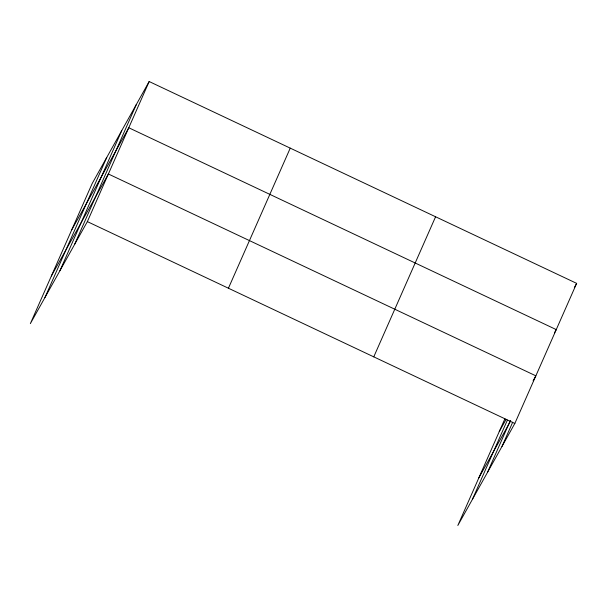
<?xml version="1.0" encoding="UTF-8"?>
<svg xmlns="http://www.w3.org/2000/svg" width="607" height="607" viewBox="0 0 607 607"><rect width="100%" height="100%" fill="white"/><g stroke="black" fill="none" stroke-linecap="round" stroke-linejoin="round"><path stroke-width="0.91" d="M44.926 297.551L106.733 157.463M59.934 270.692L121.749 130.604M74.509 244.613L136.317 104.525M149.17 81.528L92.165 183.534L30.35 323.63L87.362 221.616L149.17 81.528L576.65 283.37L514.835 423.466L457.83 525.472L504.91 418.769M228.429 288.226L290.245 148.138M373.768 356.855L435.583 216.767M472.398 499.394L507.391 420.09M487.413 472.534L510.32 420.621M501.981 446.464L512.68 422.214M71.763 229.765L128.775 127.758L556.255 329.601L554.419 332.886M51.367 275.995L108.38 173.989L535.852 375.832L533.098 380.764M574.359 287.483L576.65 283.37M499.242 431.607L506.071 419.391M478.84 477.838L510.707 420.833M87.362 221.616L514.835 423.466"/></g></svg>
